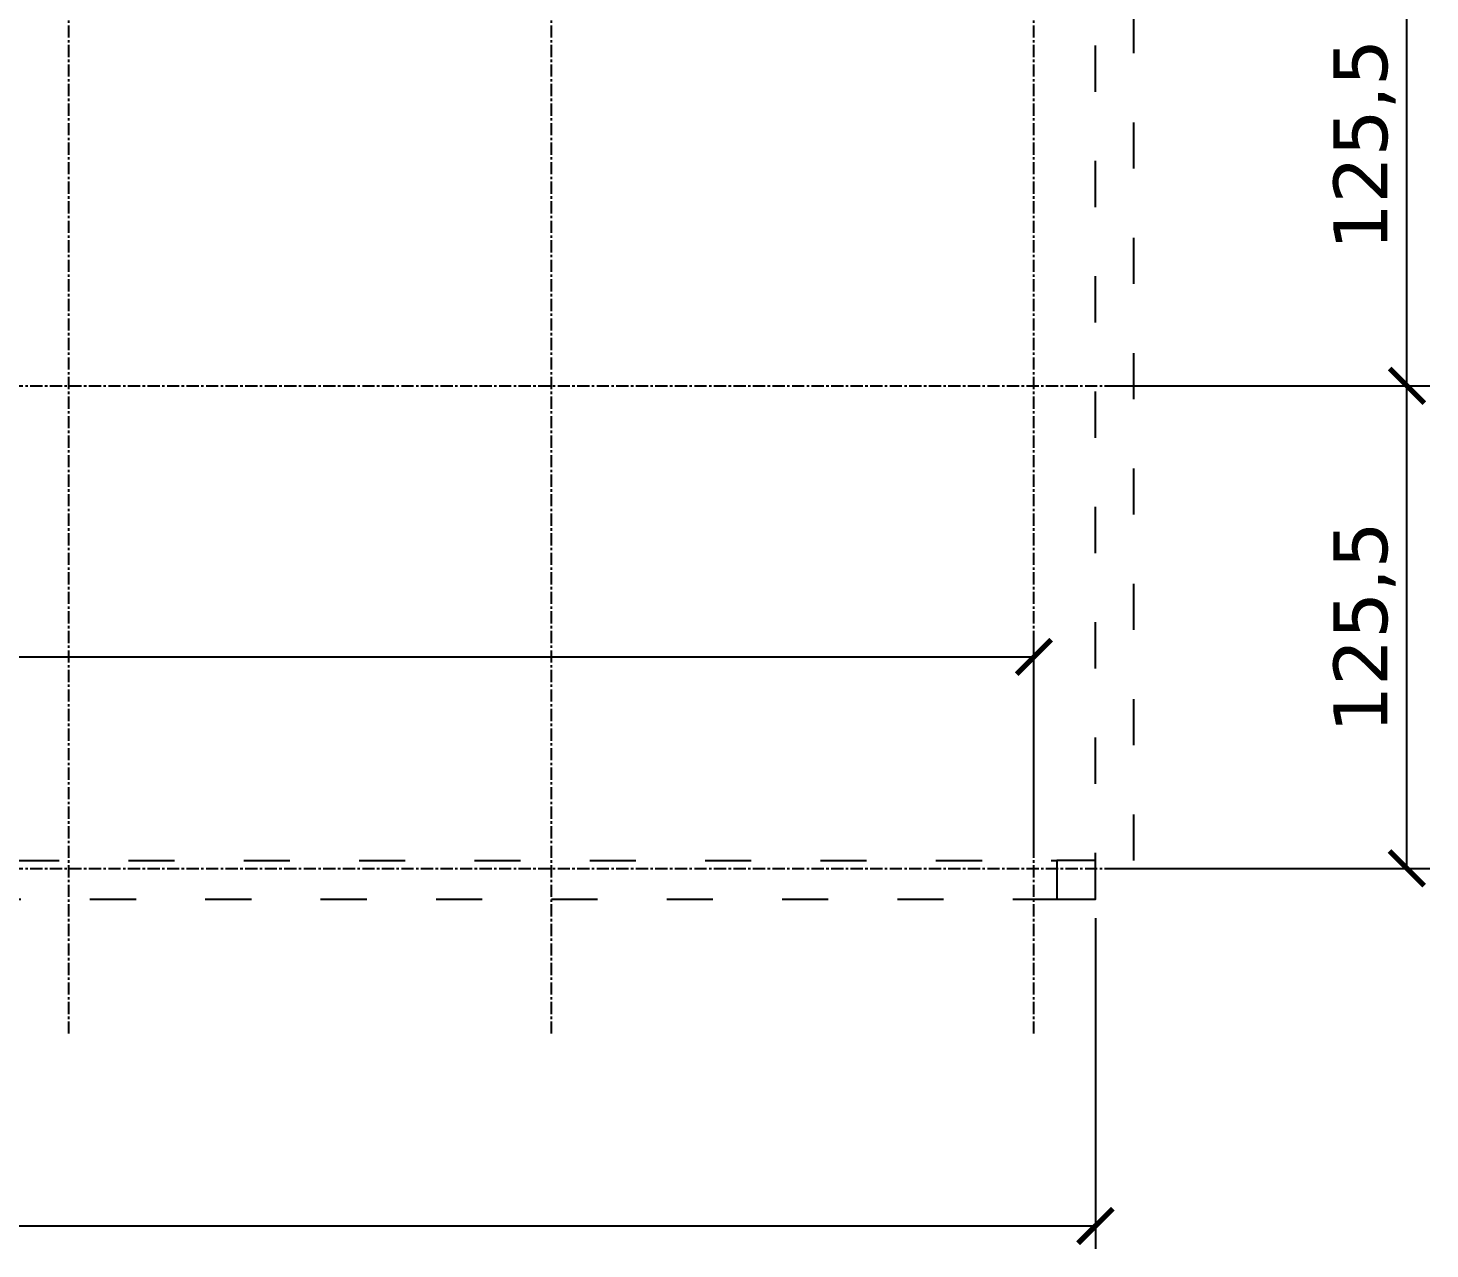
# Model space of a CAD drawing. Header units: centimetres. Extents: x -135 to 5324, y -1304 to 1609.
# Drawn here: x 883.9 to 1248.5, y -91 to 226.6 of the extents above; entities that cross this region are included whole.
import ezdxf

# ---------------------------------------------------------------- set-up
doc = ezdxf.new("R2010")
doc.units = ezdxf.units.CM
doc.linetypes.add('CENTER', pattern=[5.08, 3.175, -0.635, 0.635, -0.635])
doc.linetypes.add('VERANDA_KESIK', pattern=[30, 12, -18])
for name, color, linetype in [('AKS', 4, 'CENTER'), ('OLCULER', 7, 'Continuous'), ('VERANDA_DIKME', 1, 'Continuous'), ('VERANDA_PROFIL_100', 1, 'VERANDA_KESIK')]:
    doc.layers.add(name, color=color, linetype=linetype)
doc.styles.add('PORTMAN', font='DejaVuSans.ttf')
doc.dimstyles.new('PORTMAN', dxfattribs={"dimtxt": 14, "dimasz": 9, "dimexe": 6, "dimexo": 5, "dimgap": 4, "dimtad": 1, "dimtxsty": 'PORTMAN', "dimblk": 'ARCHTICK', "dimcen": 2.5, "dimazin": 3, "dimtfac": 0.5, "dimtmove": 2, "dimatfit": 3})

# ---------------------------------------------------------------- blocks, each defined once
blk = doc.blocks.new('BOM_B04_VERANDA_DIKME_100x100')
blk.add_lwpolyline([(0, 0), (10, 0), (10, 10), (0, 10)], close=True)
blk = doc.blocks.new('BOM_V05_VERANDA_ON_11615p0')
at = {"lineweight": 25}
for p, q in [((10, 10), (1151.5, 10)), ((0, 0), (1161.5, 0))]:
    blk.add_line(p, q, dxfattribs=at)
blk = doc.blocks.new('BOM_V06_VERANDA_YAN_2510p0')
at = {"lineweight": 25}
for p, q in [((0, 0), (0, 251)), ((10, 10), (10, 241))]:
    blk.add_line(p, q, dxfattribs=at)
blk = doc.blocks.new('_ARCHTICK')
at = {"color": 0, "linetype": 'BYBLOCK', "const_width": 0.15}
blk.add_lwpolyline([(-0.5, -0.5), (0.5, 0.5)], dxfattribs=at)

msp = doc.modelspace()

# ---------------------------------------------------------------- linework, layer by layer
at = {"layer": 'AKS'}
for p, q in [((894.5, -35), (894.5, 1312)), ((1020, -35), (1020, 1312)), ((1145.5, -35), (1145.5, 1312)), ((-35, 133.5), (1196.5, 133.5)), ((-35, 8), (1196.5, 8))]:
    msp.add_line(p, q, dxfattribs=at)

# ---------------------------------------------------------------- block references
at = {"layer": 'VERANDA_DIKME'}
msp.add_blockref('BOM_B04_VERANDA_DIKME_100x100', (1151.5, 0), dxfattribs=at)
at = {"layer": 'VERANDA_PROFIL_100'}
for name, p in [('BOM_V06_VERANDA_YAN_2510p0', (1161.5, 0)), ('BOM_V05_VERANDA_ON_11615p0', (0, 0))]:
    msp.add_blockref(name, p, dxfattribs=at)

# ---------------------------------------------------------------- dimensions: what is measured, and where the dimension line sits
at = {"layer": 'OLCULER'}
for base, p1, p2 in [((1242.5, 133.5), (1161.5, 133.5), (1161.5, 259)), ((1242.5, 8), (1161.5, 8), (1161.5, 133.5))]:
    msp.add_linear_dim(base=base, p1=p1, p2=p2, angle=90, dimstyle='PORTMAN', override={"dimtxt": 14, "dimasz": 9, "dimexe": 6, "dimexo": 5, "dimdec": 2, "dimzin": 8, "dimdsep": 44}, dxfattribs=at).render()
for base, p1, p2 in [((16, 63), (16, 8), (1145.5, 8)), ((0, -85), (0, 0), (1161.5, 0))]:
    msp.add_linear_dim(base=base, p1=p1, p2=p2, dimstyle='PORTMAN', override={"dimtxt": 14, "dimasz": 9, "dimexe": 6, "dimexo": 5, "dimdec": 2, "dimzin": 8, "dimdsep": 44}, dxfattribs=at).render()

doc.saveas('drawing.dxf')
